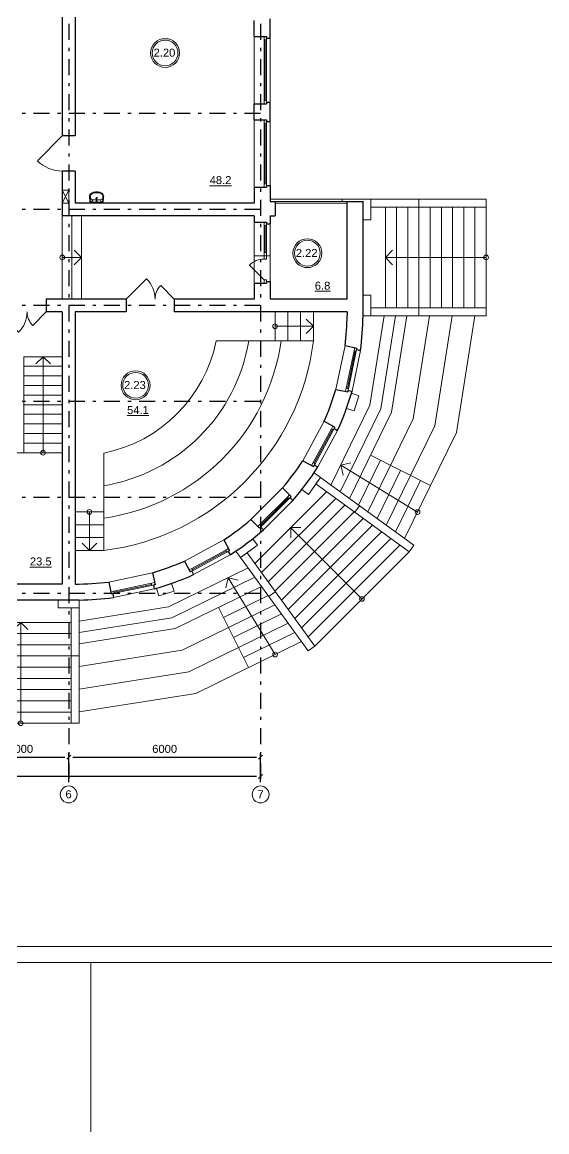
# Model space of a CAD drawing. Header units: metres. Extents: x -306 to 273, y -329 to 512.
# Drawn here: x -165.38 to -148.98, y 369.86 to 404.53 of the extents above; entities that cross this region are included whole.
import ezdxf
from ezdxf.enums import TextEntityAlignment as Align

# ---------------------------------------------------------------- set-up
doc = ezdxf.new("R2010")
doc.units = ezdxf.units.M
doc.header["$MEASUREMENT"] = 0
doc.linetypes.add('( Dashdot )', pattern=[1.001, 0.5, -0.25, 0.001, -0.25])
doc.layers.get('DEFPOINTS').update_dxf_attribs({"lineweight": 0})
doc.layers.add('Level 50', color=7, linetype='Continuous', lineweight=0)
doc.styles.add('Standard_0', font='arial.ttf')
doc.styles.add('Style-Arial', font='arial.ttf')
doc.dimstyles.get("Standard").update_dxf_attribs({"dimtxt": 0.00018, "dimasz": 0.00018, "dimexe": 0.0002, "dimexo": 0.0625, "dimgap": 9e-05, "dimtad": 0, "dimtih": 1, "dimtoh": 1, "dimdec": 4, "dimlfac": 1000, "dimzin": 0, "dimdsep": 46, "dimtxsty": 'Standard_0', "dimcen": 9e-05, "dimadec": 0, "dimazin": 0, "dimtfac": 1, "dimtdec": 4, "dimtofl": 0, "dimtmove": 0, "dimatfit": 0, "dimfxl": 0.01, "dimfxlon": 1, "dimtolj": 1, "dimtzin": 0, "dimarcsym": 0})

# ---------------------------------------------------------------- blocks, each defined once
blk = doc.blocks.new('*U1790')
at = {"color": 7, "linetype": 'Continuous', "lineweight": 13}
blk.add_line((-0.55, -0.389), (0.228, 0.389), dxfattribs=at)
at = {"color": 7, "linetype": 'Continuous', "lineweight": 0}
blk.add_arc((-0.55, -0.389), 1.1, 0, 45, dxfattribs=at)
blk = doc.blocks.new('*U1791')
at = {"color": 7, "linetype": 'Continuous', "lineweight": 13}
for p, q in [((-0.75, -0.318), (-0.114, 0.318)), ((0.75, -0.318), (0.326, 0.106))]:
    blk.add_line(p, q, dxfattribs=at)
at = {"color": 7, "linetype": 'Continuous', "lineweight": 0}
for centre, radius, start, end in [((-0.75, -0.318), 0.9, 0, 45), ((0.75, -0.318), 0.6, 135, 180)]:
    blk.add_arc(centre, radius, start, end, dxfattribs=at)
blk = doc.blocks.new('_Oblique-1')
at = {"color": 0, "linetype": 'ByBlock', "lineweight": -2}
blk.add_line((0.5, 0.5), (-0.5, -0.5), dxfattribs=at)
blk = doc.blocks.new('*D2571')
at = {"color": 0, "linetype": 'Continuous', "lineweight": -2, "transparency": 16777216}
for p, q in [((-194.531, 380.791), (-194.531, 381.088)), ((-157.931, 380.791), (-157.931, 381.088)), ((-158.056, 380.963), (-194.406, 380.963))]:
    blk.add_line(p, q, dxfattribs=at)
at = {"layer": 'DEFPOINTS', "color": 0, "linetype": 'Continuous', "lineweight": 0, "transparency": 16777216}
for p in [(-194.531, 380.963), (-194.531, 380.666), (-157.931, 380.666)]:
    blk.add_point(p, dxfattribs=at)
at = {"color": 0, "linetype": 'Continuous', "lineweight": -2, "transparency": 16777216, "xscale": 0.125, "yscale": 0.125, "zscale": 0.125, "rotation": 180}
blk.add_blockref('_Oblique-1', (-194.531, 380.963), dxfattribs=at)
at = {"color": 0, "linetype": 'Continuous', "lineweight": -2, "transparency": 16777216, "xscale": 0.125, "yscale": 0.125, "zscale": 0.125}
blk.add_blockref('_Oblique-1', (-157.931, 380.963), dxfattribs=at)
at = {"color": 0, "linetype": 'Continuous', "lineweight": 0, "transparency": 16777216, "insert": (-176.231, 381.216), "char_height": 0.25, "attachment_point": 5, "style": 'Style-Arial'}
blk.add_mtext('\\A1;36600', dxfattribs=at)
blk = doc.blocks.new('*U1659')
at = {"color": 7, "linetype": 'Continuous', "lineweight": 0}
for p in [(-0.227, 0.114), (0.227, 0.114)]:
    blk.add_line(p, (0, -0.114), dxfattribs=at)
blk = doc.blocks.new('*U1662')
at = {"color": 7, "linetype": 'Continuous', "lineweight": 0}
blk.add_line((0, -34.987), (0, -29.7), dxfattribs=at)
at = {"color": 7, "linetype": 'Continuous', "lineweight": 0, "flags": 128}
blk.add_lwpolyline([(42.05, 29.7), (42.05, -29.7), (-42.05, -29.7), (-42.05, 29.7), (42.05, 29.7)], close=True, dxfattribs=at)
at = {"layer": 'Level 50', "color": 7, "linetype": 'Continuous', "lineweight": 13}
blk.add_line((41.55, -29.2), (-41.25, -29.2), dxfattribs=at)
blk = doc.blocks.new('*U1792')
at = {"color": 7, "linetype": 'Continuous', "lineweight": 13}
for p, q in [((-0.2, 0.1), (0.2, -0.1)), ((0.2, 0.1), (-0.2, -0.1))]:
    blk.add_line(p, q, dxfattribs=at)
at = {"color": 7, "linetype": 'Continuous', "lineweight": 13, "flags": 128}
blk.add_lwpolyline([(-0.2, 0.1), (-0.2, -0.1), (0.2, -0.1), (0.2, 0.1), (-0.2, 0.1)], close=True, dxfattribs=at)
blk = doc.blocks.new('*U1881')
at = {"color": 7, "linetype": 'Continuous', "lineweight": 0}
for p in [(-0.227, 0.114), (0.227, 0.114)]:
    blk.add_line(p, (0, -0.114), dxfattribs=at)
blk = doc.blocks.new('*U1882')
at = {"color": 7, "linetype": 'Continuous', "lineweight": 0}
for p in [(-0.227, 0.114), (0.227, 0.114)]:
    blk.add_line(p, (0, -0.114), dxfattribs=at)
blk = doc.blocks.new('*U1883')
at = {"color": 7, "linetype": 'Continuous', "lineweight": 0}
for p in [(-0.227, 0.114), (0.227, 0.114)]:
    blk.add_line(p, (0, -0.114), dxfattribs=at)
blk = doc.blocks.new('*U1884')
at = {"color": 7, "linetype": 'Continuous', "lineweight": 0}
for p in [(-0.227, 0.114), (0.227, 0.114)]:
    blk.add_line(p, (0, -0.114), dxfattribs=at)
blk = doc.blocks.new('*U1885')
at = {"color": 7, "linetype": 'Continuous', "lineweight": 0}
for p in [(-0.227, 0.114), (0.227, 0.114)]:
    blk.add_line(p, (0, -0.114), dxfattribs=at)
blk = doc.blocks.new('*U1886')
at = {"color": 7, "linetype": 'Continuous', "lineweight": 0}
for p, q in [((3.651, 8.224), (1.401, 8.224)), ((3.651, 8.224), (4.551, 8.224)), ((3.651, 8.149), (3.651, 8.224)), ((4.551, 7.574), (4.551, 8.224)), ((5.001, 7.974), (5.001, 4.824)), ((5.351, 7.974), (5.351, 4.824)), ((5.701, 7.974), (5.701, 4.824)), ((6.051, 7.974), (6.051, 8.224)), ((6.051, 7.974), (6.051, 4.824)), ((6.401, 7.974), (6.401, 4.824)), ((6.751, 7.974), (6.751, 4.824)), ((7.101, 7.974), (7.101, 4.824)), ((7.451, 7.974), (7.451, 4.824)), ((7.801, 7.974), (7.801, 4.824)), ((8.151, 7.974), (8.151, 4.824)), ((4.304, 7.574), (4.551, 7.574)), ((8.151, 6.399), (5.001, 6.399)), ((4.304, 5.224), (4.551, 5.224)), ((4.551, 4.574), (4.551, 5.224)), ((4.304, 4.574), (4.551, 4.574)), ((6.051, 4.574), (6.051, 4.824)), ((4.535, 0.219), (6.41, -0.727)), ((6.006, -1.555), (3.606, -0.089)), ((0.919, -3.161), (3.161, -0.919)), ((1.127, -3.448), (3.448, -1.127)), ((1.336, -3.735), (3.735, -1.336)), ((4.043, -1.559), (4.19, -1.357)), ((-8.224, -3.651), (-8.224, -1.401)), ((1.544, -4.021), (4.021, -1.544)), ((1.752, -4.308), (4.308, -1.752)), ((1.961, -4.595), (4.595, -1.961)), ((4.268, -4.268), (2.04, -2.04)), ((2.169, -4.881), (4.881, -2.169)), ((2.377, -5.168), (5.168, -2.377)), ((2.585, -5.455), (5.455, -2.585)), ((2.794, -5.741), (5.741, -2.794)), ((-8.224, -3.651), (-8.224, -4.551)), ((-8.149, -3.651), (-8.224, -3.651)), ((1.555, -6.006), (0.089, -3.606)), ((1.559, -4.043), (1.357, -4.19)), ((-7.574, -4.304), (-7.574, -4.551)), ((-5.224, -4.304), (-5.224, -4.551)), ((-7.574, -4.551), (-8.224, -4.551)), ((-4.574, -4.551), (-5.224, -4.551)), ((-0.219, -4.535), (0.727, -6.41)), ((-7.974, -5.001), (-4.824, -5.001)), ((-6.399, -8.151), (-6.399, -5.001)), ((-7.974, -5.351), (-4.824, -5.351)), ((-7.974, -5.701), (-4.824, -5.701)), ((-7.974, -6.051), (-8.224, -6.051)), ((-7.974, -6.051), (-4.824, -6.051)), ((-4.574, -6.051), (-4.824, -6.051)), ((-7.974, -6.401), (-4.824, -6.401)), ((-7.974, -6.751), (-4.824, -6.751)), ((-7.974, -7.101), (-4.824, -7.101)), ((-7.974, -7.451), (-4.824, -7.451)), ((-7.974, -7.801), (-4.824, -7.801)), ((-7.974, -8.151), (-4.824, -8.151))]:
    blk.add_line(p, q, dxfattribs=at)
at = {"color": 7, "linetype": 'Continuous', "lineweight": 0, "flags": 128}
for points in [[(4.551, 8.224), (8.151, 8.224), (8.151, 7.974), (4.551, 7.974), (4.551, 8.224)], [(4.551, 4.824), (8.151, 4.824), (8.151, 4.574), (4.551, 4.574), (4.551, 4.824)], [(2.976, -0.475), (5.888, -2.591), (5.741, -2.794), (2.829, -0.678), (2.976, -0.475)], [(0.475, -2.976), (2.591, -5.888), (2.794, -5.741), (0.678, -2.829), (0.475, -2.976)], [(-8.224, -4.551), (-8.224, -8.151), (-7.974, -8.151), (-7.974, -4.551), (-8.224, -4.551)], [(-4.824, -4.551), (-4.824, -8.151), (-4.574, -8.151), (-4.574, -4.551), (-4.824, -4.551)]]:
    blk.add_lwpolyline(points, close=True, dxfattribs=at)
for points in [[(4.962, 4.574), (4.52, 1.781), (3.301, -0.712)], [(5.316, 4.574), (4.857, 1.674), (3.589, -0.921)], [(5.67, 4.574), (5.195, 1.568), (3.876, -1.129)], [(6.379, 4.574), (5.87, 1.355), (4.451, -1.547)], [(7.088, 4.574), (6.545, 1.142), (5.026, -1.965)], [(7.797, 4.574), (7.22, 0.929), (5.601, -2.383)], [(3.938, 2.156), (4.176, 2.078), (4.022, 1.603), (3.784, 1.68)], [(4.848, 0.062), (4.164, -1.338)], [(2.39, -0.853), (2.594, -1.001), (2.976, -0.475), (2.772, -0.327)], [(5.473, -0.254), (4.739, -1.756)], [(6.098, -0.569), (5.313, -2.174)], [(0.853, -2.39), (1.001, -2.594), (0.475, -2.976), (0.327, -2.772)], [(-4.574, -4.962), (-1.781, -4.52), (0.712, -3.301)], [(-4.574, -5.316), (-1.674, -4.857), (0.921, -3.589)], [(-2.156, -3.938), (-2.078, -4.176), (-1.603, -4.022), (-1.68, -3.784)], [(-4.574, -5.67), (-1.568, -5.195), (1.129, -3.876)], [(-4.574, -6.379), (-1.355, -5.87), (1.547, -4.451)], [(-0.062, -4.848), (1.338, -4.164)], [(0.254, -5.473), (1.756, -4.739)], [(-4.574, -7.088), (-1.142, -6.545), (1.965, -5.026)], [(0.569, -6.098), (2.174, -5.313)], [(-4.574, -7.797), (-0.929, -7.22), (2.383, -5.601)]]:
    blk.add_lwpolyline(points, dxfattribs=at)
at = {"color": 7, "linetype": 'Continuous', "lineweight": 0}
for centre in [(8.151, 6.399), (6.006, -1.555), (4.268, -4.268), (1.555, -6.006), (-6.399, -8.151)]:
    blk.add_circle(centre, 0.0733, dxfattribs=at)
at = {"color": 7, "linetype": 'Continuous', "lineweight": 0, "extrusion": (0, 0, -1)}
for name, p, rotation in [('*U1881', (-5.114, 6.399), 89.9999999999988), ('*U1882', (-3.703, -0.148), 121.424636737663)]:
    blk.add_blockref(name, p, dxfattribs=dict(at, rotation=rotation))
at = {"color": 7, "linetype": 'Continuous', "lineweight": 0}
for name, p, rotation in [('*U1885', (2.121, -2.121), 225.0000000000007), ('*U1883', (0.148, -3.703), 211.4246367376645), ('*U1884', (-6.399, -5.114), 180.0000000000003)]:
    blk.add_blockref(name, p, dxfattribs=dict(at, rotation=rotation))
blk = doc.blocks.new('*U1887')
at = {"color": 7, "linetype": 'Continuous', "lineweight": 0}
blk.add_line((-4.574, -4.304), (-4.574, -4.551), dxfattribs=at)
blk.add_blockref('*U1886', (0, 0), dxfattribs=at)
blk = doc.blocks.new('*U1793')
at = {"color": 7, "linetype": 'Continuous', "lineweight": 0}
for p, q in [((-0.656, -0.334), (0.334, 0.656)), ((-0.34, -0.508), (0.508, 0.34)), ((0.656, 0.263), (-0.263, -0.656))]:
    blk.add_line(p, q, dxfattribs=at)
at = {"color": 7, "linetype": 'Continuous', "lineweight": 30}
for p, q in [((0.334, 0.656), (0.604, 0.386)), ((0.571, 0.348), (0.656, 0.263)), ((-0.656, -0.334), (-0.386, -0.604)), ((-0.348, -0.571), (-0.263, -0.656))]:
    blk.add_line(p, q, dxfattribs=at)
at = {"color": 7, "linetype": 'Continuous', "lineweight": 0, "flags": 128}
blk.add_lwpolyline([(-0.365, -0.483), (0.483, 0.365), (0.533, 0.316), (-0.316, -0.533), (-0.365, -0.483)], close=True, dxfattribs=at)
at = {"color": 7, "linetype": 'Continuous', "lineweight": 13, "flags": 128}
for points in [[(0.554, 0.436), (0.483, 0.365), (0.533, 0.316), (0.604, 0.386), (0.554, 0.436)], [(-0.365, -0.483), (-0.436, -0.554), (-0.386, -0.604), (-0.316, -0.533), (-0.365, -0.483)]]:
    blk.add_lwpolyline(points, close=True, dxfattribs=at)
at = {"color": 7, "linetype": 'Continuous', "lineweight": 30}
for start, end in [(319.1957, 319.5191), (310.4809, 310.8043)]:
    blk.add_arc((-6.154, 6.154), 8.884, start, end, dxfattribs=at)
blk = doc.blocks.new('ум9')
at = {"color": 252, "lineweight": 13}
for p, q in [((0.317, 0), (-0.317, 0)), ((-0.237, -0.059), (-0.19, -0.143)), ((0.228, -0.039), (-0.228, -0.039)), ((0.185, -0.156), (-0.171, -0.156)), ((0.046, -0.234), (-0.046, -0.234)), ((0.035, -0.08), (-0.035, -0.08)), ((0, -0.115), (0, -0.045)), ((0, -0.189), (0, -0.28)), ((0.237, -0.059), (0.19, -0.143))]:
    blk.add_line(p, q, dxfattribs=at)
for centre, radius in [((0, -0.234), 0.0351), ((0, -0.08), 0.0221), ((0, -0.234), 0.0221)]:
    blk.add_circle(centre, radius, dxfattribs=at)
for centre, radius, start, end in [((1.163, -0.334), 1.518, 167.3206, 178.6525), ((-0.135, -0.304), 0.22, 178.312, 234.1043), ((-0.355, -0.298), 0.00065, 358.312, 358.6525), ((0.089, -0.267), 0.429, 154.5977, 180.3349), ((-0.317, -0.001), 0.00065, 90, 167.3206), ((-0.135, -0.303), 0.18, 141.0504, 245.2718), ((-0.228, -0.117), 0.078, 90, 154.5977), ((-0.135, -0.303), 0.193, 141.0504, 147.7493), ((-0.181, -0.302), 0.159, 98.7111, 129.9424), ((-0.181, -0.302), 0.146, 86.1548, 129.9424), ((-0.035, -0.093), 0.452, 239.6448, 267.5368), ((-0.035, -0.093), 0.413, 244.8898, 267.5368), ((0, 0.104), 0.65, 265.1692, 274.8308), ((0, 0.104), 0.611, 265.1692, 274.8308), ((0.035, -0.093), 0.413, 272.4632, 300.3552), ((0.035, -0.093), 0.452, 272.4632, 300.3552), ((0.181, -0.302), 0.146, 50.0576, 93.8452), ((0.181, -0.302), 0.159, 50.0576, 81.2889), ((0.135, -0.303), 0.18, 294.7282, 38.9496), ((0.228, -0.117), 0.078, 25.4023, 90), ((0.135, -0.304), 0.22, 305.8957, 1.688), ((0.135, -0.303), 0.193, 32.2507, 38.9496), ((-0.089, -0.267), 0.429, 359.6651, 25.4023), ((0.317, -0.001), 0.00065, 12.6794, 90), ((-1.163, -0.334), 1.518, 1.3475, 12.6794), ((0.355, -0.298), 0.00065, 181.3475, 181.688)]:
    blk.add_arc(centre, radius, start, end, dxfattribs=at)
blk = doc.blocks.new('*U1726')
at = {"color": 7, "linetype": 'Continuous', "lineweight": 13}
for radius in [0.452, 0.402]:
    blk.add_circle((0, 0), radius, dxfattribs=at)
at = {"color": 7, "linetype": 'Continuous', "lineweight": 13, "style": 'Style-Arial'}
blk.add_text('2.20', height=0.25, dxfattribs=at).set_placement((-0.361, 0.133), align=Align.TOP_LEFT)
blk = doc.blocks.new('*U1728')
at = {"color": 7, "linetype": 'Continuous', "lineweight": 13}
for radius in [0.452, 0.402]:
    blk.add_circle((0, 0), radius, dxfattribs=at)
at = {"color": 7, "linetype": 'Continuous', "lineweight": 13, "style": 'Style-Arial'}
blk.add_text('2.22', height=0.25, dxfattribs=at).set_placement((-0.361, 0.133), align=Align.TOP_LEFT)
blk = doc.blocks.new('*U1729')
at = {"color": 7, "linetype": 'Continuous', "lineweight": 13}
for radius in [0.452, 0.402]:
    blk.add_circle((0, 0), radius, dxfattribs=at)
at = {"color": 7, "linetype": 'Continuous', "lineweight": 13, "style": 'Style-Arial'}
blk.add_text('2.23', height=0.25, dxfattribs=at).set_placement((-0.361, 0.133), align=Align.TOP_LEFT)
blk = doc.blocks.new('*D2595')
at = {"color": 0, "linetype": 'Continuous', "lineweight": -2, "transparency": 16777216}
for p, q in [((-166.931, 380.791), (-166.931, 381.697)), ((-163.931, 380.791), (-163.931, 381.697)), ((-166.806, 381.572), (-164.056, 381.572))]:
    blk.add_line(p, q, dxfattribs=at)
at = {"layer": 'DEFPOINTS', "color": 0, "linetype": 'Continuous', "lineweight": 0, "transparency": 16777216}
for p in [(-163.931, 381.572), (-166.931, 380.666), (-163.931, 380.666)]:
    blk.add_point(p, dxfattribs=at)
at = {"color": 0, "linetype": 'Continuous', "lineweight": -2, "transparency": 16777216, "xscale": 0.125, "yscale": 0.125, "zscale": 0.125, "rotation": 180}
blk.add_blockref('_Oblique-1', (-166.931, 381.572), dxfattribs=at)
at = {"color": 0, "linetype": 'Continuous', "lineweight": -2, "transparency": 16777216, "xscale": 0.125, "yscale": 0.125, "zscale": 0.125}
blk.add_blockref('_Oblique-1', (-163.931, 381.572), dxfattribs=at)
at = {"color": 0, "linetype": 'Continuous', "lineweight": 0, "transparency": 16777216, "insert": (-165.431, 381.825), "char_height": 0.25, "attachment_point": 5, "style": 'Style-Arial'}
blk.add_mtext('\\A1;3000', dxfattribs=at)
blk = doc.blocks.new('*D2596')
at = {"color": 0, "linetype": 'Continuous', "lineweight": -2, "transparency": 16777216}
for p, q in [((-163.931, 380.791), (-163.931, 381.697)), ((-157.931, 380.791), (-157.931, 381.697)), ((-163.806, 381.572), (-158.056, 381.572))]:
    blk.add_line(p, q, dxfattribs=at)
at = {"layer": 'DEFPOINTS', "color": 0, "linetype": 'Continuous', "lineweight": 0, "transparency": 16777216}
for p in [(-157.931, 381.572), (-163.931, 380.666), (-157.931, 380.666)]:
    blk.add_point(p, dxfattribs=at)
at = {"color": 0, "linetype": 'Continuous', "lineweight": -2, "transparency": 16777216, "xscale": 0.125, "yscale": 0.125, "zscale": 0.125, "rotation": 180}
blk.add_blockref('_Oblique-1', (-163.931, 381.572), dxfattribs=at)
at = {"color": 0, "linetype": 'Continuous', "lineweight": -2, "transparency": 16777216, "xscale": 0.125, "yscale": 0.125, "zscale": 0.125}
blk.add_blockref('_Oblique-1', (-157.931, 381.572), dxfattribs=at)
at = {"color": 0, "linetype": 'Continuous', "lineweight": 0, "transparency": 16777216, "insert": (-160.931, 381.824), "char_height": 0.25, "attachment_point": 5, "style": 'Style-Arial'}
blk.add_mtext('\\A1;6000', dxfattribs=at)

msp = doc.modelspace()

# ---------------------------------------------------------------- linework, layer by layer
at = {"color": 1, "linetype": '( Dashdot )'}
for p, q in [((-163.93103694, 428.67805849), (-163.93103694, 380.66618048)), ((-157.93103694, 428.67805849), (-157.93103694, 380.66618048)), ((-157.93103694, 401.67805849), (-197.07297225, 401.67805849)), ((-157.93103694, 398.67805849), (-197.07297225, 398.67805849)), ((-157.93103694, 395.67805849), (-197.07297225, 395.67805849)), ((-157.93103694, 392.67805849), (-197.07297225, 392.67805849)), ((-157.93103694, 389.67805849), (-197.07297225, 389.67805849)), ((-157.93103694, 386.67805849), (-197.07297225, 386.67805849))]:
    msp.add_line(p, q, dxfattribs=at)
at = {"color": 7, "linetype": 'Continuous', "lineweight": 30}
for p, q in [((-164.13103694, 409.02805849), (-164.13103694, 400.97805849)), ((-163.73103694, 409.02805849), (-163.73103694, 400.97805849)), ((-158.13103694, 404.07805849), (-158.13103694, 404.57805849)), ((-157.63103694, 404.02805849), (-157.63103694, 404.62805849)), ((-158.13103694, 404.07805849), (-157.75103694, 404.07805849)), ((-157.75103694, 404.07805849), (-157.75103694, 404.02805849)), ((-157.75103694, 404.02805849), (-157.63103694, 404.02805849)), ((-158.13103694, 401.97805849), (-157.75103694, 401.97805849)), ((-158.13103694, 401.47805849), (-158.13103694, 401.97805849)), ((-157.75103694, 402.02805849), (-157.63103694, 402.02805849)), ((-157.75103694, 402.02805849), (-157.75103694, 401.97805849)), ((-157.63103694, 401.42805849), (-157.63103694, 402.02805849)), ((-158.13103694, 401.47805849), (-157.75103694, 401.47805849)), ((-157.75103694, 401.47805849), (-157.75103694, 401.42805849)), ((-157.75103694, 401.42805849), (-157.63103694, 401.42805849)), ((-163.73103694, 400.97805849), (-164.13103694, 400.97805849)), ((-163.73103694, 399.87805849), (-164.13103694, 399.87805849)), ((-164.13103694, 399.87805849), (-164.13103694, 398.47805849)), ((-163.73103694, 399.87805849), (-163.73103694, 398.87805849)), ((-158.13103694, 399.37805849), (-158.13103694, 398.87805849)), ((-158.13103694, 399.37805849), (-157.75103694, 399.37805849)), ((-157.75103694, 399.42805849), (-157.63103694, 399.42805849)), ((-157.75103694, 399.42805849), (-157.75103694, 399.37805849)), ((-157.63103694, 399.42805849), (-157.63103694, 398.92805849)), ((-158.13103694, 398.87805849), (-163.73103694, 398.87805849)), ((-157.63103694, 398.92805849), (-157.48103694, 398.92805849)), ((-157.48103694, 398.92805849), (-157.48103694, 398.47805849)), ((-155.22768263, 398.92805849), (-154.72768263, 398.92805849)), ((-155.22768263, 395.87805849), (-155.22768263, 398.92805849)), ((-154.72768263, 395.35305849), (-154.72768263, 398.92805849)), ((-158.13103694, 398.47805849), (-164.13103694, 398.47805849)), ((-158.13103694, 398.47805849), (-158.13103694, 398.27805849)), ((-157.63103694, 398.47805849), (-157.63103694, 398.22805849)), ((-157.63103694, 398.47805849), (-157.48103694, 398.47805849)), ((-158.13103694, 398.27805849), (-157.75103694, 398.27805849)), ((-157.75103694, 398.27805849), (-157.75103694, 398.22805849)), ((-157.75103694, 398.22805849), (-157.63103694, 398.22805849)), ((-158.13103694, 396.37805849), (-158.13103694, 395.87805849)), ((-158.13103694, 396.37805849), (-157.75103694, 396.37805849)), ((-157.75103694, 396.42805849), (-157.63103694, 396.42805849)), ((-157.75103694, 396.42805849), (-157.75103694, 396.37805849)), ((-157.63103694, 396.42805849), (-157.63103694, 395.87805849)), ((-164.63103694, 395.87805849), (-164.63103694, 395.47805849)), ((-162.13103694, 395.87805849), (-164.63103694, 395.87805849)), ((-162.13103694, 395.87805849), (-162.13103694, 395.47805849)), ((-158.13103694, 395.87805849), (-160.63103694, 395.87805849)), ((-160.63103694, 395.87805849), (-160.63103694, 395.47805849)), ((-155.22768263, 395.87805849), (-157.63103694, 395.87805849)), ((-164.13103694, 395.47805849), (-164.63103694, 395.47805849)), ((-164.13103694, 395.47805849), (-164.13103694, 386.97470417)), ((-163.73103694, 395.47805849), (-163.73103694, 386.97470417)), ((-162.13103694, 395.47805849), (-163.73103694, 395.47805849)), ((-155.22768263, 395.47805849), (-160.63103694, 395.47805849)), ((-155.22768263, 395.47805849), (-155.22763444, 395.35999968)), ((-164.13103694, 386.97470417), (-166.73103694, 386.97470417)), ((-163.60603694, 386.47470417), (-167.23103694, 386.47470417))]:
    msp.add_line(p, q, dxfattribs=at)
at = {"color": 7, "linetype": 'Continuous', "lineweight": 0}
for p, q in [((-158.13103694, 404.07805849), (-158.13103694, 401.97805849)), ((-157.78603694, 403.97805849), (-157.78603694, 402.07805849)), ((-157.63103694, 404.02805849), (-157.63103694, 402.02805849)), ((-158.13103694, 401.47805849), (-158.13103694, 399.37805849)), ((-157.63103694, 401.42805849), (-157.63103694, 399.42805849)), ((-157.78603694, 401.37805849), (-157.78603694, 399.47805849)), ((-163.83103694, 398.47805849), (-163.83103694, 395.87805849)), ((-157.78603694, 398.17805849), (-157.78603694, 397.32805849)), ((-164.13103694, 397.17805849), (-163.53103694, 397.17805849)), ((-158.13103694, 397.22805849), (-158.13103694, 396.37805849)), ((-157.63103694, 397.22805849), (-157.63103694, 396.42805849)), ((-157.48098003, 394.57805849), (-157.48098003, 395.47805849)), ((-157.08098003, 394.57805849), (-157.08098003, 395.47805849)), ((-156.68098003, 394.57805849), (-156.68098003, 395.47805849)), ((-156.28098003, 394.57805849), (-156.28098003, 395.47805849)), ((-157.48098003, 395.02805849), (-156.28098003, 395.02805849)), ((-156.28098003, 394.57805849), (-159.31764642, 394.57805849)), ((-164.73103694, 391.07805849), (-164.73103694, 394.07805849)), ((-164.13103694, 393.77805849), (-165.33103694, 393.77805849)), ((-164.13103694, 393.47805849), (-165.33103694, 393.47805849)), ((-164.13103694, 393.17805849), (-165.33103694, 393.17805849)), ((-164.13103694, 392.87805849), (-165.33103694, 392.87805849)), ((-164.13103694, 392.57805849), (-165.33103694, 392.57805849)), ((-164.13103694, 392.27805849), (-165.33103694, 392.27805849)), ((-164.13103694, 391.97805849), (-165.33103694, 391.97805849)), ((-164.13103694, 391.67805849), (-165.33103694, 391.67805849)), ((-164.13103694, 391.37805849), (-165.33103694, 391.37805849)), ((-162.83103694, 391.06466797), (-162.83103694, 388.02800158)), ((-162.83103694, 389.22800158), (-163.73103694, 389.22800158)), ((-163.28103694, 389.22800158), (-163.28103694, 388.02800158)), ((-162.83103694, 388.82800158), (-163.73103694, 388.82800158)), ((-162.83103694, 388.42800158), (-163.73103694, 388.42800158)), ((-162.83103694, 388.02800158), (-163.73103694, 388.02800158))]:
    msp.add_line(p, q, dxfattribs=at)
at = {"color": 7, "linetype": 'Continuous', "lineweight": 13}
for p, q in [((-164.13103694, 398.47805849), (-164.13103694, 395.87805849)), ((-163.53103694, 398.47805849), (-163.53103694, 395.87805849)), ((-157.82103694, 396.47805849), (-158.28065635, 396.9376779)), ((-165.33103694, 394.07805849), (-165.33103694, 391.07805849)), ((-164.13103694, 394.07805849), (-165.33103694, 394.07805849)), ((-164.13103694, 391.07805849), (-166.73103694, 391.07805849))]:
    msp.add_line(p, q, dxfattribs=at)
at = {"color": 7, "linetype": 'Continuous', "lineweight": 13, "flags": 128}
for points in [[(-157.82103694, 404.07805849), (-157.82103694, 403.97805849), (-157.75103694, 403.97805849), (-157.75103694, 404.07805849), (-157.82103694, 404.07805849)], [(-157.82103694, 402.07805849), (-157.82103694, 401.97805849), (-157.75103694, 401.97805849), (-157.75103694, 402.07805849), (-157.82103694, 402.07805849)], [(-157.82103694, 401.47805849), (-157.82103694, 401.37805849), (-157.75103694, 401.37805849), (-157.75103694, 401.47805849), (-157.82103694, 401.47805849)], [(-157.82103694, 399.47805849), (-157.82103694, 399.37805849), (-157.75103694, 399.37805849), (-157.75103694, 399.47805849), (-157.82103694, 399.47805849)], [(-157.48103694, 398.92805849), (-155.22768263, 398.92805849), (-155.22768263, 398.87805849), (-157.48103694, 398.87805849), (-157.48103694, 398.92805849)], [(-157.82103694, 398.27805849), (-157.82103694, 398.17805849), (-157.75103694, 398.17805849), (-157.75103694, 398.27805849), (-157.82103694, 398.27805849)], [(-157.82103694, 397.22805849), (-157.82103694, 397.32805849), (-157.75103694, 397.32805849), (-157.75103694, 397.22805849), (-157.82103694, 397.22805849)], [(-157.82103694, 397.12805849), (-157.82103694, 397.22805849), (-157.75103694, 397.22805849), (-157.75103694, 397.12805849), (-157.82103694, 397.12805849)], [(-157.82103694, 396.37805849), (-157.82103694, 396.47805849), (-157.75103694, 396.47805849), (-157.75103694, 396.37805849), (-157.82103694, 396.37805849)]]:
    msp.add_lwpolyline(points, close=True, dxfattribs=at)
at = {"color": 7, "linetype": 'Continuous', "lineweight": 0, "flags": 128}
for points in [[(-157.75103694, 402.07805849), (-157.82103694, 402.07805849), (-157.82103694, 403.97805849), (-157.75103694, 403.97805849), (-157.75103694, 402.07805849)], [(-157.75103694, 399.47805849), (-157.82103694, 399.47805849), (-157.82103694, 401.37805849), (-157.75103694, 401.37805849), (-157.75103694, 399.47805849)], [(-157.82103694, 398.17805849), (-157.82103694, 397.32805849), (-157.75103694, 397.32805849), (-157.75103694, 398.17805849), (-157.82103694, 398.17805849)]]:
    msp.add_lwpolyline(points, close=True, dxfattribs=at)
msp.add_lwpolyline([(-158.13103694, 398.27805849), (-158.13103694, 397.22805849), (-157.63103694, 397.22805849), (-157.63103694, 398.22805849)], dxfattribs=at)
at = {"color": 7, "linetype": 'Continuous', "lineweight": 0}
for centre in [(-164.13103694, 397.17805849), (-157.48098003, 395.02805849), (-164.73103694, 391.07805849), (-163.28103694, 389.22800158)]:
    msp.add_circle(centre, 0.07327717, dxfattribs=at)
at = {"color": 7, "linetype": 'Continuous', "lineweight": 13}
for centre in [(-163.93103694, 380.40282503), (-157.93103694, 380.40282503)]:
    msp.add_circle(centre, 0.26335544, dxfattribs=at)
at = {"color": 7, "linetype": 'Continuous', "lineweight": 0}
for centre, radius, start, end in [((-157.82103694, 396.47805849), 0.65, 90, 135), ((-163.73103694, 395.47805849), 7.50422201, 276.888206164, 353.111793836), ((-163.73103694, 395.47805849), 6.50422201, 277.953632205, 352.046367795), ((-163.73103694, 395.47805849), 5.50422201, 279.410737432, 350.589262568), ((-163.73103694, 395.47805849), 4.50422201, 281.525996575, 348.474003425)]:
    msp.add_arc(centre, radius, start, end, dxfattribs=at)
at = {"color": 7, "linetype": 'Continuous', "lineweight": 30}
for radius, start, end in [(8.50422201, 352.90085321, 359.204572867), (9.00422201, 352.319066951, 359.204572867), (8.50422201, 336.30085321, 343.457902725), (9.00422201, 335.719066951, 344.039688984), (8.50422201, 319.721475243, 326.857902725), (9.00422201, 319.139688984, 327.439688984), (8.50422201, 303.142097275, 310.278524757), (9.00422201, 302.560311016, 310.860311016), (8.50422201, 286.542097275, 293.69914679), (9.00422201, 285.960311016, 294.280933049), (8.50422201, 270, 277.09914679), (9.00422201, 270.795427133, 277.680933049)]:
    msp.add_arc((-163.73103694, 395.47805849), radius, start, end, dxfattribs=at)

# ---------------------------------------------------------------- block references
at = {"color": 7, "linetype": 'Continuous', "lineweight": 13}
for name, p in [('*U1726', (-160.91635298, 403.56773443)), ('*U1728', (-156.4695029, 397.31176339)), ('*U1791', (-161.38106097, 396.1962384)), ('*U1729', (-161.83916539, 393.1841676))]:
    msp.add_blockref(name, p, dxfattribs=at)
at = {"color": 7, "linetype": 'Continuous', "lineweight": 13, "extrusion": (0, 0, -1)}
for name, p, rotation in [('*U1790', (164.51991685, 400.42808252), 270), ('*U1791', (165.38106097, 395.15987858), 180)]:
    msp.add_blockref(name, p, dxfattribs=dict(at, rotation=rotation))
at = {"color": 7, "linetype": 'Continuous', "lineweight": 0}
for name, p in [('*U1887', (-159.03189959, 390.77891795)), ('*U1659', (-163.28103355, 388.14159254))]:
    msp.add_blockref(name, p, dxfattribs=at)
at = {"color": 7, "linetype": 'Continuous', "lineweight": 13, "rotation": 90}
msp.add_blockref('*U1792', (-164.03100441, 399.07806249), dxfattribs=at)
at = {"color": 252, "lineweight": 13, "xscale": 0.622159090909089, "yscale": 0.622159090909089, "zscale": 0.622159090909089, "rotation": 180}
msp.add_blockref('ум9', (-163.05803786, 398.88598249), dxfattribs=at)
at = {"color": 7, "linetype": 'Continuous', "lineweight": 0}
for p, rotation in [((-163.6446279, 397.17806189), 90), ((-156.39457099, 395.02806189), 90), ((-164.73104034, 393.96446753), 180)]:
    msp.add_blockref('*U1659', p, dxfattribs=dict(at, rotation=rotation))
at = {"color": 7, "linetype": 'Continuous', "lineweight": 30}
for p, rotation in [((-155.21254217, 393.69524986), 33.17937796717894), ((-156.07689879, 391.33591787), 16.57937796717914)]:
    msp.add_blockref('*U1793', p, dxfattribs=dict(at, rotation=rotation))
msp.add_blockref('*U1793', (-157.57704959, 389.32406795), dxfattribs=at)
at = {"color": 7, "linetype": 'Continuous', "lineweight": 30, "extrusion": (0, 0, -1)}
for p, rotation in [((159.58889632, 387.82392033), 286.5793779671799), ((161.94822831, 386.95956371), 303.1793779671798)]:
    msp.add_blockref('*U1793', p, dxfattribs=dict(at, rotation=rotation))
at = {"layer": 'Level 50', "color": 7, "linetype": 'Continuous', "lineweight": 13}
msp.add_blockref('*U1662', (-163.24194546, 404.85030608), dxfattribs=at)

# ---------------------------------------------------------------- texts
at = {"color": 7, "linetype": 'Continuous', "lineweight": 13, "style": 'Style-Arial'}
for s, p in [('%%u48.2%%U', (-159.52392132, 399.71970092)), ('%%u6.8%%U', (-156.23700112, 396.42019803)), ('%%u54.1%%U', (-162.10555941, 392.53680303)), ('%%u23.5%%U', (-165.14398862, 387.80661359))]:
    msp.add_text(s, height=0.25, dxfattribs=at).set_placement(p, align=Align.TOP_LEFT)
at = {"color": 7, "linetype": 'Continuous', "lineweight": 30, "style": 'Style-Arial'}
for s, p in [('6', (-164.03072976, 380.53208766)), ('7', (-158.03072976, 380.53208766))]:
    msp.add_text(s, height=0.25, dxfattribs=at).set_placement(p, align=Align.TOP_LEFT)

# ---------------------------------------------------------------- dimensions: what is measured, and where the dimension line sits
at = {"color": 5, "linetype": 'Continuous', "lineweight": 0}
for base, p1, p2, picture, middle in [((-163.93103694, 381.57178056), (-166.93103694, 380.66618048), (-163.93103694, 380.66618048), '*D2595', (-165.43103694, 381.82450908)), ((-157.93103694, 381.57178056), (-163.93103694, 380.66618048), (-157.93103694, 380.66618048), '*D2596', (-160.93103694, 381.82442381))]:
    dim = msp.add_linear_dim(base=base, p1=p1, p2=p2, dimstyle='Standard', override={"dimtxt": 0.25, "dimasz": 0.125, "dimexe": 0.125, "dimexo": 0.125, "dimgap": 0.125, "dimtad": 1, "dimtih": 0, "dimtoh": 0, "dimzin": 11, "dimtxsty": 'Style-Arial', "dimblk": '_Oblique-1', "dimfxlon": 0, "dimfrac": 2, "dimtzin": 11}, dxfattribs=at)
    dim.commit()
    dim.dimension.update_dxf_attribs({"geometry": picture, "text_midpoint": middle})
dim = msp.add_linear_dim(base=(-194.53103694, 380.96278064), p1=(-157.93103694, 380.66618048), p2=(-194.53103694, 380.66618048), angle=180, dimstyle='Standard', override={"dimtxt": 0.25, "dimasz": 0.125, "dimexe": 0.125, "dimexo": 0.125, "dimgap": 0.125, "dimtad": 1, "dimtih": 0, "dimtoh": 0, "dimzin": 11, "dimtxsty": 'Style-Arial', "dimblk": '_Oblique-1', "dimfxlon": 0, "dimfrac": 2, "dimtzin": 11}, dxfattribs=at)
dim.commit()
dim.dimension.update_dxf_attribs({"geometry": '*D2571', "text_midpoint": (-176.23103694, 381.21550915)})

doc.saveas('drawing.dxf')
